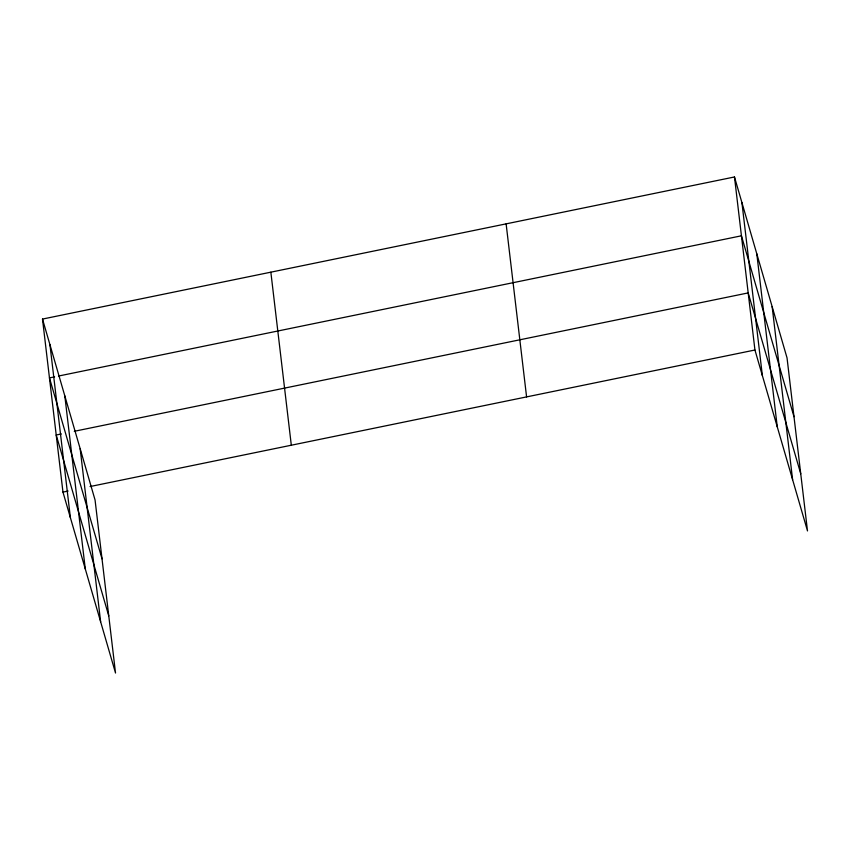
<?xml version="1.0" encoding="UTF-8"?>
<svg xmlns="http://www.w3.org/2000/svg" width="850" height="850" viewBox="0 0 850 850"><rect width="100%" height="100%" fill="white"/><g stroke="black" fill="none" stroke-linecap="round" stroke-linejoin="round"><path stroke-width="1.27" d="M42.5 319.069L95.062 499.991L115.526 673.03L62.964 492.108L42.5 319.069L734.474 176.97L787.036 357.892L807.5 530.931L754.938 350.009L734.474 176.97M54.612 376.848L49.459 377.899L102.021 558.822M58.491 376.051L741.434 235.801L793.996 416.723M61.37 433.946L56.206 435.009L108.768 615.931M74.269 431.301L748.181 292.91L800.753 473.822M62.964 492.108L68.117 491.045M90.058 486.551L754.938 350.009M772.151 306.627L792.604 479.666M756.798 253.81L777.261 426.849M741.912 202.555L762.365 375.594M506.122 223.858L526.586 396.897M270.852 272.181L291.316 445.219M80.166 448.726L100.629 621.764M64.823 395.919L85.287 568.958M49.938 344.654L70.391 517.692"/></g></svg>
